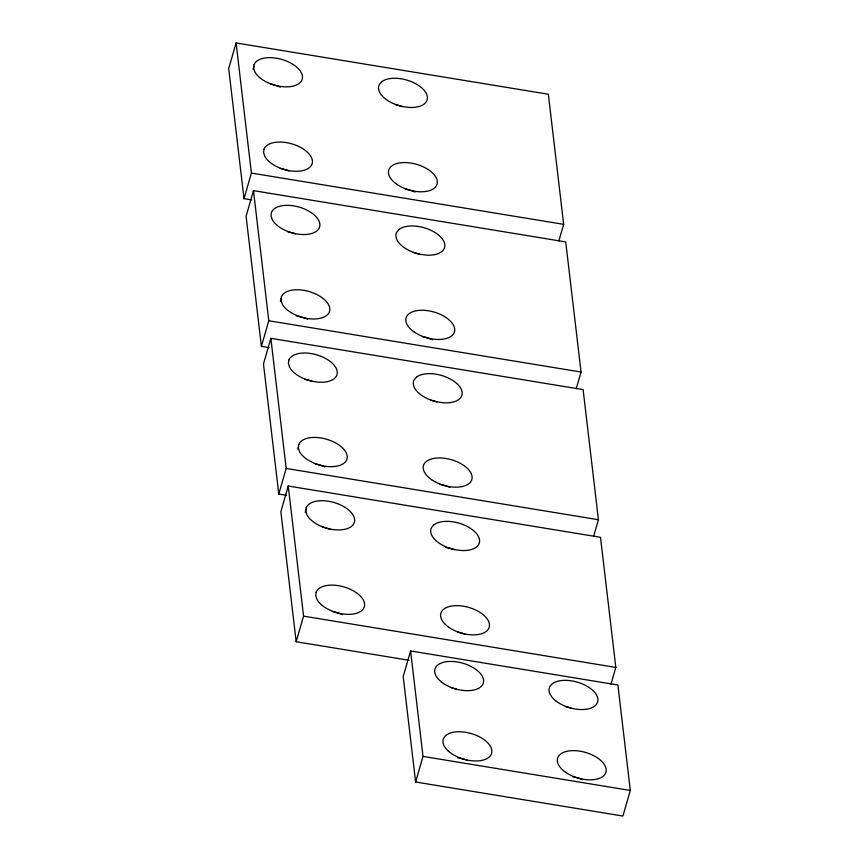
<?xml version="1.0" encoding="UTF-8"?>
<svg xmlns="http://www.w3.org/2000/svg" width="859" height="859" viewBox="0 0 859 859"><rect width="100%" height="100%" fill="white"/><g stroke="black" fill="none" stroke-linecap="round" stroke-linejoin="round"><path stroke-width="1.29" d="M558.855 240.982L563.665 224.349L548.343 94.232L236.096 42.95L228.698 68.548L244.02 198.665L251.644 199.922M253.094 69.182L253.834 66.626M244.02 198.665L251.408 173.067L236.096 42.95M576.239 388.676L581.049 372.033L565.727 241.916L253.48 190.644L246.082 216.243L261.404 346.36L269.028 347.616M261.404 346.36L268.792 320.761L253.48 190.644M280.421 301.294L281.161 298.728M593.633 536.37L598.433 519.727L583.111 389.61L270.864 338.328L263.477 363.937L278.788 494.054L286.412 495.299M278.788 494.054L286.176 468.445L270.864 338.328M297.805 448.978L298.545 446.422M611.017 684.065L615.817 667.422L600.505 537.304L288.248 486.022L280.861 511.62L296.172 641.737L409.109 660.292M305.246 512.254L305.987 509.698M296.172 641.737L303.56 616.139L288.248 486.022M410.591 650.95L403.204 676.548L415.616 782.012L622.904 816.05L630.302 790.452L617.889 684.999L410.591 650.95L423.004 756.403L415.616 782.012M251.408 173.067L563.665 224.349M268.792 320.761L581.049 372.033M286.176 468.445L598.433 519.727M303.56 616.139L615.817 667.422M423.004 756.403L630.302 790.452M405.115 188.948A25.169 13.368 16.1 0 1 415.112 192.072M270.284 84.021A25.169 13.368 16.1 0 1 275.385 85.309M276.619 85.717A25.169 13.368 16.1 0 1 280.27 87.146M280.217 168.439A25.169 13.368 16.1 0 1 289.021 171.059M395.87 104.777A25.169 13.368 16.1 0 1 402.184 106.57M422.499 336.642A25.169 13.368 16.1 0 1 432.496 339.767M287.668 231.705A25.169 13.368 16.1 0 1 295.249 233.852M296.334 315.897A25.169 13.368 16.1 0 1 307.597 319.258M413.254 252.471A25.169 13.368 16.1 0 1 419.568 254.253M439.894 484.326A25.169 13.368 16.1 0 1 449.88 487.461M305.052 379.399A25.169 13.368 16.1 0 1 312.633 381.536M314.985 463.817A25.169 13.368 16.1 0 1 324.981 466.942M430.638 400.165A25.169 13.368 16.1 0 1 436.952 401.948M457.278 632.02A25.169 13.368 16.1 0 1 464.859 634.157M322.436 527.093A25.169 13.368 16.1 0 1 331.23 529.713M445.467 547.398A25.169 13.368 16.1 0 1 454.347 549.642M332.369 611.511A25.169 13.368 16.1 0 1 342.365 614.636M572.717 776.783A25.169 13.368 16.1 0 1 582.789 779.628M457.525 757.778A25.169 13.368 16.1 0 1 467.65 760.44M565.813 706.732A25.169 13.368 16.1 0 1 570.913 708.031M451.394 687.834A25.169 13.368 16.1 0 1 456.494 689.122M254.049 64.736L253.652 68.237L254.908 72.016A25.169 13.368 16.1 0 0 293.402 86.061A25.169 13.368 16.1 0 0 290.696 63.029A25.169 13.368 16.1 0 0 254.049 64.736M263.992 149.155L263.584 152.655L264.84 156.435A25.169 13.368 16.1 0 0 303.345 170.479A25.169 13.368 16.1 0 0 300.629 147.447A25.169 13.368 16.1 0 0 263.992 149.155M271.433 212.431L271.036 215.931L272.292 219.711A25.169 13.368 16.1 0 0 310.786 233.755A25.169 13.368 16.1 0 0 308.08 210.723A25.169 13.368 16.1 0 0 271.433 212.431M281.376 296.849L280.968 300.349L282.235 304.129A25.169 13.368 16.1 0 0 320.729 318.174A25.169 13.368 16.1 0 0 318.013 295.142A25.169 13.368 16.1 0 0 281.376 296.849M288.817 360.125L288.42 363.625L289.676 367.394A25.169 13.368 16.1 0 0 328.181 381.45A25.169 13.368 16.1 0 0 325.464 358.407A25.169 13.368 16.1 0 0 288.817 360.125M298.76 444.543L298.352 448.044L299.619 451.813A25.169 13.368 16.1 0 0 338.113 465.868A25.169 13.368 16.1 0 0 335.397 442.825A25.169 13.368 16.1 0 0 298.76 444.543M306.212 507.809L305.804 511.309L307.06 515.089A25.169 13.368 16.1 0 0 345.565 529.133A25.169 13.368 16.1 0 0 342.848 506.101A25.169 13.368 16.1 0 0 306.212 507.809M316.144 592.227L315.736 595.738L317.003 599.507A25.169 13.368 16.1 0 0 355.497 613.551A25.169 13.368 16.1 0 0 352.791 590.52A25.169 13.368 16.1 0 0 316.144 592.227M381.933 81.594L379.42 84.386A25.169 13.368 16.1 0 0 402.678 106.57L409.024 107.429A25.169 13.368 16.1 0 0 422.542 88.595A25.169 13.368 16.1 0 0 381.933 81.594M399.317 229.289L396.804 232.08A25.169 13.368 16.1 0 0 420.062 254.264L426.408 255.123A25.169 13.368 16.1 0 0 439.937 236.279A25.169 13.368 16.1 0 0 399.317 229.289M416.701 376.983L414.188 379.775A25.169 13.368 16.1 0 0 437.446 401.958L443.792 402.807A25.169 13.368 16.1 0 0 457.321 383.973A25.169 13.368 16.1 0 0 416.701 376.983M434.085 524.677L431.572 527.469A25.169 13.368 16.1 0 0 454.83 549.642L461.176 550.501A25.169 13.368 16.1 0 0 474.705 531.667A25.169 13.368 16.1 0 0 434.085 524.677M396.804 184.288A25.169 13.368 16.1 0 0 436.887 184.685A25.169 13.368 16.1 0 0 404.976 162.555A25.169 13.368 16.1 0 0 396.804 184.288M414.188 331.982A25.169 13.368 16.1 0 0 454.271 332.379A25.169 13.368 16.1 0 0 422.36 310.249A25.169 13.368 16.1 0 0 414.188 331.982M431.572 479.666A25.169 13.368 16.1 0 0 471.666 480.074A25.169 13.368 16.1 0 0 439.744 457.944A25.169 13.368 16.1 0 0 431.572 479.666M448.956 627.36A25.169 13.368 16.1 0 0 489.05 627.757A25.169 13.368 16.1 0 0 457.128 605.638A25.169 13.368 16.1 0 0 448.956 627.36M565.684 772.348A25.169 13.368 16.1 0 0 605.767 772.756A25.169 13.368 16.1 0 0 573.855 750.626A25.169 13.368 16.1 0 0 565.684 772.348M448.377 751.142A25.169 13.368 16.1 0 0 490.231 755.941A25.169 13.368 16.1 0 0 463.645 732.008A25.169 13.368 16.1 0 0 448.377 751.142M556.396 701.32A25.169 13.368 16.1 0 0 597.188 703.145A25.169 13.368 16.1 0 0 566.886 680.36A25.169 13.368 16.1 0 0 556.396 701.32M442.106 682.486A25.169 13.368 16.1 0 0 482.865 684.226A25.169 13.368 16.1 0 0 452.468 661.473A25.169 13.368 16.1 0 0 442.106 682.486"/></g></svg>
